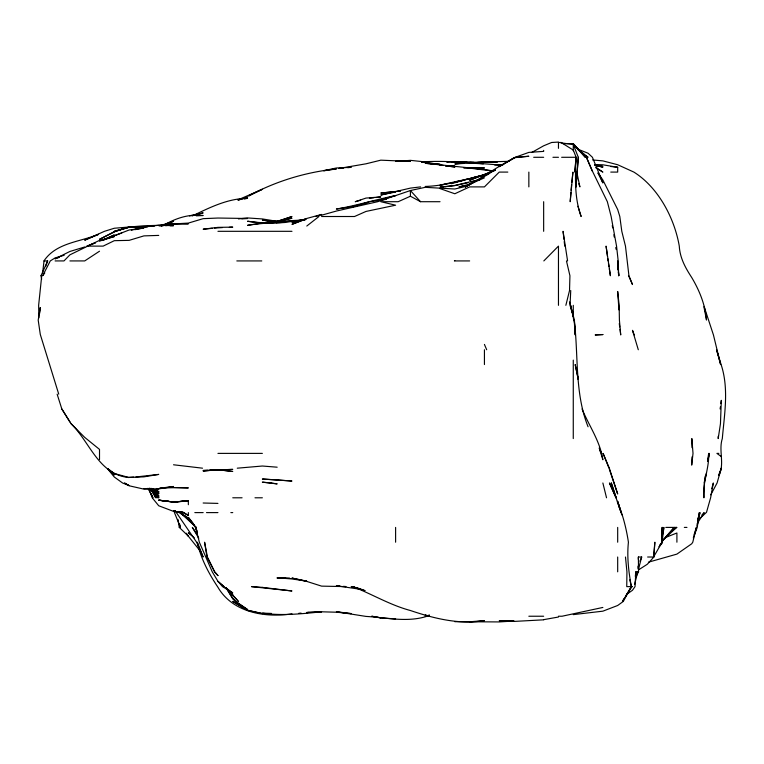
<?xml version="1.0" encoding="UTF-8"?>
<svg xmlns="http://www.w3.org/2000/svg" width="764" height="764" viewBox="0 0 764 764"><rect width="100%" height="100%" fill="white"/><g stroke="black" fill="none" stroke-linecap="round" stroke-linejoin="round"><path stroke-width="1.15" d="M618.945 309.888L617.684 291.485L619.146 305.333L619.413 320.135L620.721 334.947L620.005 329.246M707.846 459.078L708.686 453.386C709.364 468.542 702.288 482.6 703.902 497.794L704.532 480.718M718.227 436.301L718.189 438.574L720.452 423.772L721.311 400.336L720.863 403.573M692.003 456.901L691.706 465.114L693.015 453.386L691.84 438.574L692.022 447.685M637.94 568.406L638.026 566.124M638.303 559.296L638.389 557.013L641.684 557.013L638.398 569.543M570.737 290.53L570.049 305.333L573.267 316.449L570.603 305.333L570.909 308.752M573.01 317.003L573.267 311.769M578.3 157.288L576.037 186.893L578.3 157.288L573.267 144.511L560.738 142.82M638.389 557.013L638.542 571.825L635.849 571.825L635.018 586.628L632.487 590.266L626.938 594.172M638.446 569.934L647.289 564.271L653.869 557.013L654.863 542.211L653.573 557.013L662.092 542.211L663.878 527.408L662.808 534.141M570.899 192.595L570.192 201.706L572.933 172.091L571.835 182.338M571.08 190.312L571.587 184.621M558.465 148.35L558.465 142.486L561.11 142.486L573.267 150.078L576.151 157.288L574.843 172.091L575.989 157.288C575.387 177.267 574.136 197.303 581.137 216.508L577.937 206.261M39.68 313.278L40.291 307.548L38.2 320.135L40.291 334.46L58.742 394.167M635.304 576.381L635.849 571.825M42.536 273.445L44.045 260.925M720.118 408.969L720.414 406.811M704.876 478.436L705.21 476.163M662.455 536.385L662.092 541.313L674.297 527.408L662.092 541.074L676.608 527.408L672.072 530.97M697.179 525.126L699.318 512.606L697.245 527.408L693.292 537.98M707.789 461.351L709.288 453.386L707.789 461.189M697.035 526.272L700.015 512.606L697.761 518.947M704.188 482.991L706.509 472.906M634.636 584.345L637.739 571.825L635.829 575.951M565.857 305.333L569.533 290.53L569.925 275.728L566.468 260.925M711.752 488.683L713.347 482.991L710.615 497.794L706.509 512.31L699.461 518.851M694.046 534.81L696.396 527.408L692.776 542.211L691.706 543.787L676.904 554.11L648.426 562.189M45.735 266.206L47.664 260.925L43.949 260.925C56.164 242.656 79.8 242.064 98.451 234.338M718.494 475.59L721.311 468.189L717.081 482.991L710.768 494.833M718.714 475.514C725.074 464.111 718.322 450.703 722.314 438.574C724.406 414.231 728.961 389.029 721.311 365.182L716.536 349.75L720.624 364.552L713.442 334.947L704.045 306.383M639.917 561.244L641.684 557.013M41.648 279.147L41.008 275.728L47.664 260.925M635.791 576.982L638.542 571.825M624.226 598.47L622.44 601.43L631.866 586.628M625.42 596.493L631.37 586.628C628.686 571.988 626.824 557.09 628.419 542.211C626.356 528.583 622.946 515.146 617.684 502.387L619.785 509.196M697.265 523.455L704.179 512.606L701.839 515.089M44.799 272.949L42.669 275.728L50.281 260.925L55.094 257.926L64.205 255.281M659.829 544.827L662.092 542.211L662.331 527.408L662.464 542.211L662.092 527.408M658.883 546.766L662.092 543.357M543.825 260.925L558.465 246.113L558.465 305.333M306.784 226.039L318.96 216.508M487.852 174.498L495.253 169.675M488.444 174.192L465.429 186.893L469.631 184.095M99.511 251.213L84.709 260.925L69.906 260.925M465.391 186.893L469.631 184.239L458.963 186.893L465.362 185.595M469.631 184.821L499.245 166.361L515.242 157.288L528.85 152.399L543.653 151.387L543.653 150.393M469.631 184.239L465.142 186.893L469.631 184.439M454.828 260.658L454.379 260.925L469.631 260.925M531.811 152.456L543.653 145.8L551.627 142.486L558.465 142.075M164.021 225.046C175.901 218.17 189.262 213.739 203.148 215.524L196.31 215.83M192.098 216.04C209.651 207.579 227.596 198.544 247.565 198.287L244.146 199.079M484.433 177.831L463.691 186.893L454.828 189.004L425.214 187.323L410.411 190.532L377.683 201.706L336.389 211.045L321.587 215.209M102.682 240.221L114.314 234.959L102.682 240.173L114.314 236.553L99.511 240.354L69.906 254.842L63.985 260.925L55.094 260.925M495.187 170.257L469.631 180.256L494.891 170.362M440.026 201.706L420.544 201.706L410.411 196.224L398.187 201.706L380.806 201.706L395.609 205.201L365.994 211.437L354.525 216.508L321.587 216.508M168.252 223.575L173.533 221.293L159.791 225.8M102.682 240.249L129.126 230.002L143.928 227.978L135.954 229.496M98.451 234.443L84.709 240.173L104.467 231.311L114.314 228.245L143.928 225.781L164.422 225.151M99.511 241.214L121.782 232.982M237.738 199.977L262.367 189.291L248.615 195.976C275.756 181.202 305.705 172.148 336.389 168.911L323.86 170.802M429.454 615.392C409.141 623.109 386.985 617.618 365.994 616.414L336.389 611.744L351.192 613.597L336.389 612.212L321.587 611.802L306.784 612.489L321.587 611.802C301.914 613.826 282.088 615.965 262.367 613.139L271.478 613.435M87.086 246.113L95.366 242.847L87.02 246.113L103.159 246.113L114.314 240.679L129.126 240.354L143.928 235.885L158.731 235.407M666.323 537.159L676.904 532.995L676.904 542.211M305.724 219.192L291.972 224.349L306.784 218.447L321.587 214.426M485.503 174.431L488.702 173.266M59.325 257.334L55.094 258.815L69.906 251.461L84.709 246.992M278.23 221.254L291.972 216.508L277.17 221.331L262.367 218.943L247.565 217.941L238.454 218.915M427.334 615.517L425.214 616.233L428.633 615.259M238.826 199.948L247.565 197.141L238.454 199.948M315.809 216.508L321.587 214.627M195.479 215.19L203.148 212.869L189.482 215.935M298.81 221.197L305.638 219.211M302.229 220.299L305.638 219.325L294.255 221.818L305.638 219.459C286.357 222.582 266.808 222.228 247.565 225.313L262.367 223.012L285.144 222.448M380.806 199.719L395.609 195.555C375.735 199.605 356.358 205.621 336.389 209.04L351.192 206.834M451.419 183.713L469.631 178.556L440.026 185.108L446.854 184.038M360.627 200.225L355.25 201.706L365.994 198.077L380.806 196.902L376.251 197.475M129.126 227.3L114.314 231.311L129.126 227.07L154.175 226.287M470.767 182.071L479.878 179.626M131.398 230.222L143.928 226.994L158.731 225.237L173.533 225.686L170.124 225.752M484.433 174.755L470.767 178.26L484.433 174.822C464.818 179.54 445.593 185.853 425.214 186.454M352.328 206.547L359.166 204.809M479.878 179.492L454.828 185.461L440.026 187.142L443.75 186.893M305.638 219.058L291.972 222.238L303.365 220.013L277.17 221.34M468.494 182.625L454.828 185.595L444.858 186.769M323.86 170.658L336.389 167.984L351.192 167.326L347.773 167.679M602.872 607.447L562.056 616.233L558.465 616.233M278.306 221.092L291.972 218.246L277.17 221.149L270.341 221.121M395.609 191.984L380.806 195.03L410.411 188.106L420.592 186.893M134.817 229.677L137.09 229.219M543.653 619.661L558.465 617.016M463.939 180.275L454.828 181.88L457.101 181.737M305.638 219.545C286.557 222.792 266.76 224.177 247.565 221.245L262.367 223.183L277.17 222.238M165.568 225.724L173.533 224.645L161.013 225.791L173.533 223.575L188.345 223.814L173.533 223.938L158.731 225.638L164.422 225.437M338.672 168.51L365.994 163.811L380.806 160.173L410.411 161.433L395.609 161.414L410.411 160.354L425.214 161.92L438.88 164.556L425.214 163.295L484.433 169.446L493.544 171.069M161.013 225.781L173.533 223.938L188.345 223.088L203.148 218.666L217.95 218.036L247.565 218.494L241.863 218.896M369.413 198.325L373.968 197.761M368.219 202.517L351.192 207.283L369.566 201.706L386.498 199.356M237.26 468.189L262.367 466.021L277.17 467.196M159.867 488.139L162.149 487.871M165.568 487.451L173.533 486.496L158.731 488.912L143.928 488.616M306.784 612.661L309.057 612.394M573.267 614.619L602.872 611.171L617.684 605.489L623.29 601.43L631.37 586.628L629.822 579.79M395.609 191.487L380.806 193.053L400.164 191.105M421.804 161.863C448.774 160.239 475.762 163.362 502.655 165.177M339.808 168.5L343.217 168.147M446.854 162.36L454.828 161.538L474.186 162.627L469.631 163.009L454.828 161.987M212.258 228.321L203.148 229.2L217.95 227.366L232.753 227.137L229.343 227.28M214.531 228.102L222.505 227.577M291.972 613.845C265.385 618.019 232.552 612.547 217.95 587.287L217.52 586.628C208.467 573 200.751 558.331 197.322 542.211M477.605 162.369L484.433 161.825L496.963 162.264L484.433 161.825M298.81 613.301L301.083 613.12M454.828 621.686L469.631 621.791L484.433 620.597C459.231 624.809 434.181 618.525 410.411 610.512C390.06 605.088 372.202 594.182 352.787 586.628L364.896 590.582M147.347 226.879L130.262 227.29M451.409 162.321L469.631 162.57L454.828 163.973L463.939 163.42M133.681 477.118L129.126 477.414L143.928 476.851L158.731 474.406L135.954 476.975M421.804 162.35L425.214 162.14L421.804 162.264M153.039 488.607L143.928 489.132L129.126 485.77L124.484 482.991L129.126 485.608L122.565 482.991L114.314 477.032L107.81 469.077M397.882 191.363L400.164 191.239M178.088 501.556L171.26 501.556M180.371 501.432L188.345 501.012L173.533 502.015L158.731 500.248L168.978 501.318M207.703 470.261L203.148 470.49L232.753 469.392L209.976 470.147M543.653 619.824L514.048 621.418L499.245 620.788L514.048 621.008L499.245 621.925L469.631 621.772M159.867 488.225L173.533 487.585L188.345 487.9L168.978 487.432M278.306 222.696L285.144 222.458M469.631 163.009L474.186 162.875M285.144 577.966L277.17 578.128L289.699 578.358M509.493 161.319L469.631 162.398L474.186 162.455L454.828 161.538M563.02 143.613L573.267 143.584L585.31 157.288L573.267 144.186L586.475 157.288L592.874 172.091L607.351 201.706L611.143 216.508L616.548 246.113L618.191 260.925L618.659 275.728L618.429 272.309M533.683 157.288L543.653 157.288M552.945 157.288L558.465 157.288M561.645 157.288L576.151 157.288M507.821 172.091L499.245 172.091L484.433 186.893L469.631 186.893L454.828 193.76L440.026 188.603M610.761 172.091L617.684 172.091L617.684 167.259L602.872 164.814L594.908 164.518M217.95 231.311L291.972 231.311M236.821 260.925L261.775 260.925M41.008 275.728L41.724 275.728L38.639 305.333L38.888 317.862M217.95 453.386L262.367 453.386M718.876 453.386L716.918 453.386L721.311 456.605M232.753 497.794L242.083 497.794M254.985 497.794L262.367 497.794M194.82 512.606L203.148 512.606M206.5 512.606L217.95 512.606M230.843 512.606L232.753 512.606M177.983 519.434L179.273 527.408L180.466 527.408L179.635 523.989M665.797 527.408L676.904 527.408M684.324 527.408L686.96 527.408M647.624 557.013L653.869 557.013M632.487 586.628L626.747 586.628L626.929 571.825L625.487 557.013M528.85 616.233L543.653 616.233M494.69 165.005L502.655 164.967M345.796 586.618L321.587 586.131L306.784 581.423L291.972 578.061L306.784 581.156L291.972 578.969L277.17 577.775L279.452 577.87M463.939 168.185L484.433 167.918L469.631 168.137L493.544 171.136M203.148 503.008L217.95 503.4M281.725 577.966L289.699 578.3M475.323 163.4L483.297 163.868M445.718 165.683L454.828 166.208L445.718 165.597M262.367 223.155L266.923 223.451M440.026 165.215L443.435 165.444M380.806 617.875L371.734 616.233L380.806 617.856L395.609 618.945M339.923 586.055L336.389 585.778L362.585 589.598M343.447 586.341L345.796 586.532M592.625 159.953L602.872 160.879L617.684 164.747L633.881 172.091C658.387 187.524 674.45 218.103 679.282 246.113C679.912 257.879 685.404 267.849 691.706 277.494C699.452 290.521 705.287 304.817 706.509 320.049L704.074 307.596M173.533 464.779L202.536 468.189M610.847 166.495L617.684 167.259M445.718 165.883L447.99 166.16L445.718 165.845M440.026 165.139L442.299 165.425M594.908 165.253L602.872 166.418L594.908 164.948M156.458 488.549L158.731 488.989L156.458 488.521M359.166 588.5L351.192 586.628L364.858 590.61M596.044 165.568L602.872 167.192L594.908 164.9M180.791 511.565L183.904 512.606L188.345 515.452L188.345 512.606M173.533 510.677L179.082 512.606L188.345 518.116L180.925 513.217M150.269 488.511L158.731 491.615L158.731 493.716L151.329 488.349M577.498 149.047L588.07 153.23L592.425 157.288L602.872 182.949L597.973 173.075M188.345 515.452L183.064 512.606L173.533 511.202L184.114 512.606L173.533 511.374L158.731 505.768L152.237 497.794L149.095 489.342M155.77 489.896L158.731 491.615M595.968 167.822L602.872 172.091L595.968 167.555M582.149 153.325L584.126 154.643M586.093 155.961L588.07 157.288L576.046 147.5M191.248 534.819L188.345 532.804L194.333 537.866M226.029 588.022L232.753 592.893L222.525 586.628L217.95 581.318L212.249 571.825L199.337 542.211L195.689 527.408L196.902 530.579M108.03 468.857L114.314 473.527L129.126 477.529C98.699 474.931 90.037 442.203 71.138 423.772L61.827 408.969L57.138 394.167M152.074 488.712L158.731 493.716M149.687 488.75L158.731 497.794L158.731 495.798L150.021 488.568L156.649 497.794L153.526 492.866M182.405 514.019L194.524 525.116M150.021 488.263L158.731 495.798M577.632 149.257L586.37 157.288L592.234 171.088M225.838 588.213L232.753 594.573L227.958 589.808M107.925 468.943L114.314 474.95L109.376 469.879M179.273 527.408L188.345 536.118L186.368 533.215M188.345 519.52L196.214 527.408L181.03 513.37L188.345 518.995L193.311 524.047M71.138 423.772L84.709 437.39L99.511 449.404L99.511 459.517M150.25 488.75L158.731 497.794M420.544 201.706L410.411 190.532L410.411 196.224M149.362 488.215L157.651 497.794L150.451 488.549M225.485 587.478L238.387 601.43L231.482 593.609M192.862 522.843L188.345 517.362L195.383 527.408L197.523 532.699M200.263 551.083L187.161 534.733M196.883 533.883L192.327 527.408L198.793 538.267M598.078 172.97L602.872 179.998L617.684 209.537L619.814 216.508L621.8 231.311L625.468 246.113L628.934 275.728L632.487 284.542L628.61 275.728M226.02 587.592L232.753 598.193L235.694 601.43L247.565 609.567L235.446 601.43L232.753 598.88L225.972 587.65M151.024 488.912L152.275 490.889M61.827 408.969L69.906 422.014M150.642 488.912L155.684 497.794L154.213 494.623M198.726 548.199L200.388 551.197M600.007 450.426L601.583 453.386L599.129 448.096M147.968 488.282L152.934 497.794L151.157 493.563M175.042 510.648L196.606 542.211L203.148 557.013L197.742 543.271M582.053 408.969C589.063 425.94 600.151 441.21 602.872 459.756L599.893 450.206M615.975 497.794L609.443 482.991L616.109 497.794L617.684 502.989M484.433 344.43L486.687 349.75M180.466 527.408L174.45 512.606L174.192 510.524M608.994 468.189L603.092 453.386L609.328 468.189L617.684 493.993L609.338 469.249M634.273 334.947L632.487 330.325L638.293 349.75M578.806 183.723L579.905 186.893L576.791 172.091M617.684 501.232L621.867 514.879M588.07 426.77C574.49 392.963 578.635 355.613 574.194 320.135L575.196 334.947L574.423 320.135L569.591 301.923M606.53 497.794L602.872 482.991M612.26 225.619L612.709 227.892M608.459 263.198L608.994 266.617M609.347 268.89L610.398 275.728L606.072 246.113L607.485 256.37M567.576 260.925L563.058 231.311L563.966 239.285M613.874 234.729L614.208 237.002M607.8 258.643L608.115 260.925M573.401 318.091L573.668 320.135M619.279 323.554L619.709 326.973M564.224 241.558L564.739 246.113M617.684 262.701L618.257 269.807M618.458 272.175L618.744 275.728L617.684 260.925L618.277 270.036M662.092 529.863L662.436 542.211M617.684 527.408L617.684 542.211M617.684 557.013L617.684 571.825M573.267 143.584L573.267 150.775M573.267 305.333L573.267 317.07M573.267 360.121L573.267 438.574M543.653 201.706L543.653 231.311M528.85 172.091L528.85 186.893M484.433 349.75L484.433 364.552M395.609 527.408L395.609 542.211M188.345 501.098L188.345 504.708M514.048 157.737L499.245 166.647L515.528 157.288L528.85 156.257L514.048 157.737M114.314 231.654L99.511 239.313L115.67 231.311L129.126 227.07L114.314 231.654M429.454 615.221L427.334 616.233L429.454 615.306M188.345 500.726L173.533 502.158L158.731 500.134L173.533 502.015L188.345 500.726M217.95 469.698L203.148 471.016L217.95 469.745L232.753 471.474L217.95 469.698M602.872 334.556L595.299 334.947L602.872 334.556M277.17 479.945L262.367 479.028L291.972 481.033L277.17 479.945M440.026 164.289L430.915 163.658L440.026 164.289M262.367 587.382L251.471 586.628L291.972 590.964L262.367 587.382M270.886 482.991L262.367 482.151L277.17 483.889L270.886 482.991M454.828 166.963L450.273 166.428L454.828 166.963M277.17 222.716L262.367 220.003L277.17 222.735M262.367 613.578L247.565 610.417L232.753 601.43L247.565 610.178L262.367 613.578M428.642 615.965L425.214 615.135L428.642 615.956M224.043 586.628L217.95 581.404L224.043 586.628M217.95 575.588L214.598 571.825L206.958 557.013L204.58 542.211L207.426 557.013L214.674 571.825L217.95 575.588M616.156 497.794L611.295 482.991L616.156 497.794M621.084 512.606L617.684 501.738L621.065 512.606M578.272 379.355L575.187 364.552L578.252 379.355M616.386 249.532L616.128 247.259L616.367 249.532"/></g></svg>
